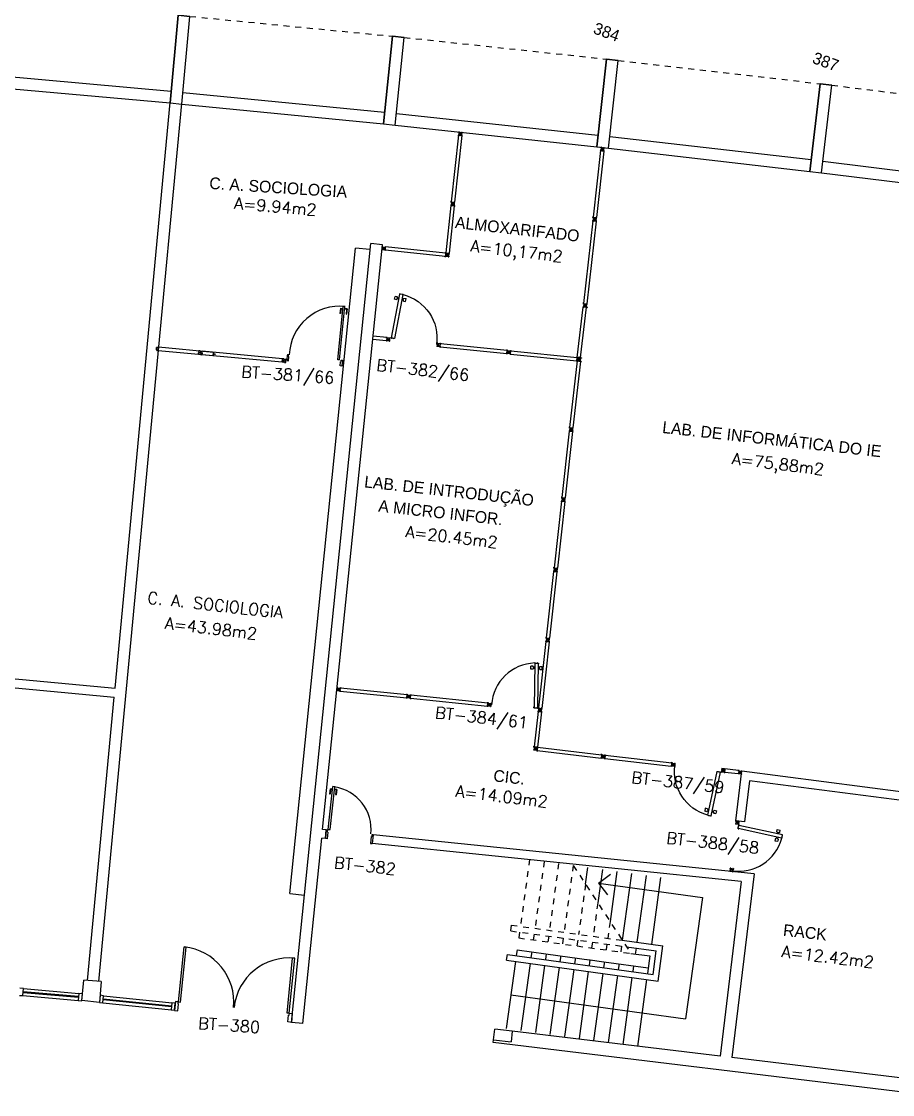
# Model space of a CAD drawing. Extents: x -165 to 137, y 302 to 416.
# Drawn here: x 24.39 to 39.21, y 387.16 to 405.41 of the extents above; entities that cross this region are included whole.
import ezdxf
from ezdxf.enums import TextEntityAlignment as Align

# ---------------------------------------------------------------- set-up
doc = ezdxf.new("R2010")
doc.units = 0
doc.header["$LTSCALE"] = 0.02
doc.header["$MEASUREMENT"] = 0
doc.linetypes.add('HIDDEN2', pattern=[0.1875, 0.125, -0.0625])
doc.layers.get('0').update_dxf_attribs({"linetype": 'CONTINUOUS'})
doc.layers.get('DEFPOINTS').update_dxf_attribs({"linetype": 'CONTINUOUS'})
for name, color, linetype in [('ALV', 2, 'CONTINUOUS'), ('BANC', 2, 'CONTINUOUS'), ('DIV', 2, 'CONTINUOUS'), ('DIVISORIA', 2, 'CONTINUOUS'), ('ESC', 1, 'CONTINUOUS'), ('ESQ', 1, 'CONTINUOUS'), ('ESTR', 3, 'CONTINUOUS'), ('NOPILAR', 2, 'CONTINUOUS'), ('PROJ', 1, 'HIDDEN2'), ('TEXTO', 2, 'CONTINUOUS'), ('TEXTO-ENDEREÇO', 2, 'CONTINUOUS'), ('USO1', 2, 'CONTINUOUS'), ('ÁREA', 2, 'CONTINUOUS')]:
    doc.layers.add(name, color=color, linetype=linetype)
doc.styles.add('1', font='romans.shx', dxfattribs={"height": 1.1})
doc.styles.add('UNB-100', font='simplex.shx', dxfattribs={"height": 0.2})
doc.styles.add('UNB-100-1', font='simplex.shx', dxfattribs={"height": 0.2})
doc.dimstyles.new('1-600', dxfattribs={"dimtxt": 1.1, "dimasz": 2.5, "dimexe": 2, "dimexo": 4, "dimgap": 0.2, "dimtad": 1, "dimdec": 0, "dimzin": 4, "dimdsep": 46, "dimlunit": 6, "dimtxsty": '1', "dimblk1": 'NONE', "dimblk2": 'NONE', "dimsah": 1, "dimcen": 0, "dimclrd": 2, "dimclre": 2, "dimclrt": 2, "dimadec": 0, "dimazin": 0, "dimtfac": 1, "dimtdec": 0, "dimtmove": 2, "dimatfit": 3, "dimldrblk": 'NONE', "dimfxl": 0, "dimtolj": 1, "dimtzin": 0, "dimarcsym": 0})

# ---------------------------------------------------------------- blocks, each defined once
blk = doc.blocks.new('DIV12-TTC')
for p, q in [((-0.005, 0), (0.005, 0)), ((0, -0.005), (0, 0.005)), ((0.024, 0.018), (0.028, 0.018)), ((0.024, 0.018), (0.024, 0.016)), ((0.024, 0.016), (0.028, 0.016)), ((0.028, 0.03), (0.043, 0.03)), ((0.028, 0.018), (0.028, 0.03)), ((0.028, -0.017), (0.028, 0.016)), ((0.03, 0.028), (1.169, 0.028)), ((0.03, -0.029), (0.03, 0.028)), ((0.043, 0.03), (0.043, 0.028)), ((1.157, 0.03), (1.157, 0.028)), ((1.171, 0.03), (1.157, 0.03)), ((1.169, -0.029), (1.169, 0.028)), ((1.171, 0.018), (1.171, 0.03)), ((1.176, 0.018), (1.171, 0.018)), ((1.176, 0.016), (1.171, 0.016)), ((1.171, -0.017), (1.171, 0.016)), ((1.176, 0.018), (1.176, 0.016)), ((1.195, 0), (1.205, 0)), ((1.2, -0.005), (1.2, 0.005)), ((0.024, -0.017), (0.028, -0.017)), ((0.024, -0.017), (0.024, -0.019)), ((0.024, -0.019), (0.028, -0.019)), ((0.028, -0.031), (0.028, -0.019)), ((0.028, -0.031), (0.043, -0.031)), ((0.03, -0.029), (1.169, -0.029)), ((0.043, -0.029), (0.043, -0.031)), ((1.157, -0.029), (1.157, -0.031)), ((1.171, -0.031), (1.157, -0.031)), ((1.176, -0.017), (1.171, -0.017)), ((1.176, -0.019), (1.171, -0.019)), ((1.171, -0.031), (1.171, -0.019)), ((1.176, -0.017), (1.176, -0.019))]:
    blk.add_line(p, q)
blk = doc.blocks.new('PLXE-TTC')
for p, q in [((0.043, 0.69), (0.048, 0.74)), ((0.121, 0.788), (0.047, 0.032)), ((0.087, 0.736), (0.048, 0.74)), ((0.086, 0.721), (0.087, 0.736)), ((0.178, 0.782), (0.103, 0.027)), ((0.119, 0.79), (0.118, 0.776)), ((0.118, 0.776), (0.12, 0.776)), ((0.131, 0.789), (0.119, 0.79)), ((0.178, 0.782), (0.121, 0.788)), ((0.131, 0.794), (0.133, 0.794)), ((0.131, 0.794), (0.131, 0.789)), ((0.133, 0.794), (0.133, 0.789)), ((0.166, 0.786), (0.133, 0.789)), ((0.166, 0.791), (0.168, 0.79)), ((0.166, 0.791), (0.166, 0.786)), ((0.168, 0.79), (0.168, 0.785)), ((0.18, 0.784), (0.168, 0.785)), ((0.176, 0.77), (0.178, 0.77)), ((0.18, 0.784), (0.178, 0.77)), ((0.082, 0.686), (0.043, 0.69)), ((0.082, 0.686), (0.084, 0.701)), ((0.112, 0.698), (0.084, 0.701)), ((0.114, 0.718), (0.086, 0.721)), ((0.169, 0.693), (0.197, 0.69)), ((0.171, 0.713), (0.199, 0.71)), ((0.195, 0.675), (0.197, 0.69)), ((0.195, 0.675), (0.235, 0.671)), ((0.199, 0.71), (0.2, 0.725)), ((0.2, 0.725), (0.24, 0.721)), ((0.235, 0.671), (0.24, 0.721)), ((-0.008, 0), (0.008, 0)), ((0, 0.006), (0, -0.007)), ((0.044, 0.031), (0.046, 0.045)), ((0.056, 0.029), (0.044, 0.031)), ((0.046, 0.045), (0.048, 0.045)), ((0.103, 0.027), (0.047, 0.032)), ((0.056, 0.024), (0.056, 0.029)), ((0.056, 0.024), (0.058, 0.024)), ((0.091, 0.026), (0.058, 0.029)), ((0.058, 0.024), (0.058, 0.029)), ((0.091, 0.021), (0.091, 0.026)), ((0.091, 0.021), (0.093, 0.021)), ((0.105, 0.025), (0.093, 0.026)), ((0.093, 0.021), (0.093, 0.026)), ((0.104, 0.039), (0.106, 0.039)), ((0.105, 0.025), (0.106, 0.039))]:
    blk.add_line(p, q)
at = {"color": 1}
blk.add_arc((0.065, 0.028), 0.764, 357.9063, 81.358, dxfattribs=at)
blk = doc.blocks.new('PE80-TTC')
at = {"color": 2}
for p, q in [((0.075, 0), (-0.075, 0)), ((-0.075, -0.03), (-0.075, 0)), ((0.075, 0), (0.075, -0.02)), ((0.04, -0.03), (-0.075, -0.03)), ((0.075, -0.02), (0.04, -0.02)), ((0.04, -0.03), (0.04, -0.02)), ((0.085, -0.03), (0.817, -0.03)), ((0.085, -0.03), (0.085, -0.065)), ((0.085, -0.065), (0.817, -0.065)), ((0.817, -0.065), (0.817, -0.03)), ((0.04, -0.771), (-0.075, -0.771)), ((-0.075, -0.771), (-0.075, -0.801)), ((0.075, -0.801), (-0.075, -0.801)), ((0.075, -0.802), (-0.075, -0.802)), ((0.04, -0.771), (0.04, -0.781)), ((0.075, -0.781), (0.04, -0.781)), ((0.075, -0.801), (0.075, -0.781))]:
    blk.add_line(p, q, dxfattribs=at)
at = {"color": 1}
for p, q in [((0.777, 0.01), (0.687, 0.01)), ((0.687, 0), (0.687, 0.01)), ((0.777, 0.01), (0.777, -0.03)), ((0.767, 0), (0.687, 0)), ((0.767, -0.095), (0.687, -0.095)), ((0.687, -0.095), (0.687, -0.105)), ((0.777, -0.105), (0.687, -0.105)), ((0.767, 0), (0.767, -0.03)), ((0.767, -0.095), (0.767, -0.065)), ((0.777, -0.105), (0.777, -0.065))]:
    blk.add_line(p, q, dxfattribs=at)
blk.add_arc((0.085, -0.03), 0.731, 270, 357.3429, dxfattribs=at)
blk = doc.blocks.new('ESCB-TTC')
at = {"color": 1, "linetype": 'HIDDEN2'}
for p, q in [((2.657, 3.693), (2.95, 2.583)), ((2.898, 3.757), (3.191, 2.647)), ((3.14, 3.82), (3.433, 2.711)), ((2.415, 3.629), (1.624, 2.026)), ((2.415, 3.629), (2.708, 2.519)), ((2.246, 3.287), (2.466, 2.455)), ((2.078, 2.946), (2.225, 2.392)), ((3.581, 2.75), (1.741, 2.264)), ((3.606, 2.653), (3.581, 2.75)), ((3.606, 2.653), (1.683, 2.145)), ((1.91, 2.605), (1.983, 2.328)), ((3.459, 2.614), (3.484, 2.518)), ((3.484, 2.518), (1.624, 2.026)), ((2.975, 2.487), (3.001, 2.39)), ((3.217, 2.55), (3.243, 2.454)), ((2.811, 2.13), (2.837, 2.033))]:
    blk.add_line(p, q, dxfattribs=at)
at = {"color": 1}
for p, q in [((1.931, 3.501), (2.078, 2.946)), ((2.246, 3.287), (2.173, 3.565)), ((1.206, 3.309), (1.5, 2.2)), ((1.448, 3.373), (1.741, 2.264)), ((1.69, 3.437), (1.91, 2.605)), ((0.965, 3.245), (1.258, 2.136)), ((2.734, 2.423), (2.759, 2.326)), ((1.741, 2.264), (1.067, 2.085)), ((3.709, 2.264), (1.292, 1.625)), ((2.009, 2.231), (2.034, 2.134)), ((2.25, 2.295), (2.276, 2.198)), ((3.06, 2.195), (2.3, 1.994)), ((2.492, 2.359), (2.518, 2.262)), ((3.053, 2.193), (3.078, 2.097)), ((3.536, 2.321), (3.06, 2.195)), ((3.295, 2.257), (3.32, 2.161)), ((3.536, 2.321), (3.562, 2.225)), ((3.735, 2.167), (3.709, 2.264)), ((1.221, 1.503), (1.067, 2.085)), ((1.683, 2.145), (1.189, 2.014)), ((1.292, 1.625), (1.189, 2.014)), ((3.735, 2.167), (1.221, 1.503)), ((1.624, 2.026), (1.309, 1.943)), ((1.525, 2.103), (1.551, 2.006)), ((1.767, 2.167), (1.792, 2.07)), ((2.363, 2.011), (2.095, 1.94)), ((2.569, 2.066), (2.595, 1.969)), ((3.346, 2.064), (3.64, 0.952)), ((3.587, 2.128), (3.881, 1.016)), ((1.309, 1.943), (1.386, 1.65)), ((2.095, 1.94), (1.361, 1.746)), ((1.844, 1.874), (1.87, 1.778)), ((2.086, 1.938), (2.112, 1.841)), ((2.328, 2.002), (2.353, 1.905)), ((2.62, 1.873), (2.914, 0.76)), ((2.862, 1.936), (3.156, 0.824)), ((3.104, 2), (3.398, 0.888)), ((1.603, 1.81), (1.628, 1.714)), ((1.895, 1.681), (2.189, 0.569)), ((2.137, 1.745), (2.431, 0.633)), ((2.379, 1.809), (2.673, 0.697)), ((1.412, 1.553), (1.706, 0.441)), ((1.654, 1.617), (1.948, 0.505))]:
    blk.add_line(p, q, dxfattribs=at)
blk = doc.blocks.new('PTDP-TTC')
at = {"color": 2}
for p, q in [((0.055, 1.015), (0.09, 1.015)), ((0.055, 0.075), (0.055, 1.015)), ((0.09, 0.075), (0.09, 1.015)), ((1.91, 0.075), (1.91, 1.015)), ((1.945, 1.015), (1.91, 1.015)), ((1.945, 0.075), (1.945, 1.015)), ((0.05, 0.075), (0, 0.075)), ((0, 0.075), (0, -0.075)), ((0.05, 0.04), (0.05, 0.075)), ((0.06, 0.04), (0.05, 0.04)), ((0.055, 0.075), (0.09, 0.075)), ((0.06, -0.075), (0.06, 0.04)), ((1.945, 0.075), (1.91, 0.075)), ((1.94, -0.075), (1.94, 0.04)), ((1.94, 0.04), (1.95, 0.04)), ((1.95, 0.04), (1.95, 0.075)), ((1.95, 0.075), (2, 0.075)), ((2, 0.075), (2, -0.075)), ((0, -0.075), (0.06, -0.075)), ((2, -0.075), (1.94, -0.075))]:
    blk.add_line(p, q, dxfattribs=at)
at = {"color": 1}
for centre, start, end in [((0.055, 0.075), 0, 90), ((1.945, 0.075), 90, 180)]:
    blk.add_arc(centre, 0.94, start, end, dxfattribs=at)
blk = doc.blocks.new('MTDIV-TTC')
for p, q in [((-0.0185, 0.0285), (-0.0285, 0.0285)), ((-0.0285, 0.0185), (-0.0285, 0.0285)), ((-0.0265, 0.0185), (-0.0285, 0.0185)), ((-0.0265, 0.0265), (-0.0185, 0.0265)), ((-0.0265, 0.0235), (-0.0265, 0.0265)), ((-0.0215, 0.0235), (-0.0265, 0.0235)), ((-0.0265, 0.0235), (0.0265, 0.0235)), ((-0.0265, 0.0215), (-0.0235, 0.0215)), ((-0.0265, 0.0185), (-0.0265, 0.0215)), ((-0.0235, 0.0215), (-0.0235, -0.0215)), ((-0.0215, 0.0235), (-0.0215, 0.0215)), ((-0.0215, 0.0215), (0.0215, 0.0215)), ((-0.0215, 0.0195), (-0.0215, -0.0195)), ((-0.0215, 0.0195), (0.0195, 0.0195)), ((-0.0185, 0.0265), (-0.0185, 0.0285)), ((0.0115, 0.0095), (0.0115, 0.0075)), ((0.0135, 0.0075), (0.0135, 0.0055)), ((0.0185, 0.0285), (0.0285, 0.0285)), ((0.0185, 0.0265), (0.0185, 0.0285)), ((0.0185, 0.0265), (0.0265, 0.0265)), ((0.0195, 0.0195), (0.0195, 0.0095)), ((0.0215, 0.0235), (0.0265, 0.0235)), ((0.0215, 0.0235), (0.0215, 0.0075)), ((0.0215, 0.0055), (0.0215, -0.0055)), ((0.0265, 0.0215), (0.0235, 0.0215)), ((0.0235, 0.0215), (0.0235, -0.0215)), ((0.0265, 0.0235), (0.0265, 0.0265)), ((0.0265, 0.0185), (0.0265, 0.0215)), ((0.0265, 0.0185), (0.0285, 0.0185)), ((0.0285, 0.0185), (0.0285, 0.0285)), ((-0.0285, -0.0185), (-0.0265, -0.0185)), ((-0.0285, -0.0185), (-0.0285, -0.0285)), ((-0.0185, -0.0285), (-0.0285, -0.0285)), ((-0.0265, -0.0185), (-0.0265, -0.0215)), ((-0.0265, -0.0215), (-0.0235, -0.0215)), ((-0.0215, -0.0235), (-0.0265, -0.0235)), ((-0.0265, -0.0235), (-0.0265, -0.0265)), ((0.0265, -0.0235), (-0.0265, -0.0235)), ((-0.0185, -0.0265), (-0.0265, -0.0265)), ((-0.0215, -0.0195), (0.0195, -0.0195)), ((-0.0215, -0.0215), (-0.0215, -0.0235)), ((-0.0215, -0.0215), (0.0215, -0.0215)), ((-0.0185, -0.0265), (-0.0185, -0.0285)), ((0.0115, -0.0075), (0.0115, -0.0095)), ((0.0135, -0.0055), (0.0135, -0.0075)), ((0.0265, -0.0265), (0.0185, -0.0265)), ((0.0185, -0.0265), (0.0185, -0.0285)), ((0.0185, -0.0285), (0.0285, -0.0285)), ((0.0195, -0.0095), (0.0195, -0.0195)), ((0.0215, -0.0075), (0.0215, -0.0235)), ((0.0215, -0.0235), (0.0265, -0.0235)), ((0.0265, -0.0215), (0.0235, -0.0215)), ((0.0285, -0.0185), (0.0265, -0.0185)), ((0.0265, -0.0185), (0.0265, -0.0215)), ((0.0265, -0.0235), (0.0265, -0.0265)), ((0.0285, -0.0185), (0.0285, -0.0285))]:
    blk.add_line(p, q)
at = {"layer": 'DIVISORIA'}
for p, q in [((-0.0049, 0), (0.0049, 0)), ((0, -0.0049), (0, 0.0049)), ((0.0195, 0.0095), (0.0115, 0.0095)), ((0.0215, 0.0075), (0.0115, 0.0075)), ((0.0215, 0.0055), (0.0135, 0.0055)), ((0.0215, -0.0075), (0.0115, -0.0075)), ((0.0195, -0.0095), (0.0115, -0.0095)), ((0.0215, -0.0055), (0.0135, -0.0055))]:
    blk.add_line(p, q, dxfattribs=at)
blk = doc.blocks.new('PLXD-TTC')
for p, q in [((-0.172, 0.786), (-0.161, 0.787)), ((-0.172, 0.786), (-0.171, 0.772)), ((-0.169, 0.772), (-0.171, 0.772)), ((-0.17, 0.784), (-0.114, 0.789)), ((-0.17, 0.784), (-0.103, 0.028)), ((-0.159, 0.792), (-0.161, 0.792)), ((-0.161, 0.792), (-0.161, 0.787)), ((-0.159, 0.792), (-0.159, 0.787)), ((-0.159, 0.787), (-0.126, 0.79)), ((-0.124, 0.795), (-0.126, 0.795)), ((-0.126, 0.795), (-0.126, 0.79)), ((-0.124, 0.795), (-0.124, 0.79)), ((-0.124, 0.79), (-0.112, 0.791)), ((-0.114, 0.789), (-0.046, 0.033)), ((-0.112, 0.791), (-0.11, 0.777)), ((-0.11, 0.777), (-0.112, 0.777)), ((-0.08, 0.737), (-0.041, 0.74)), ((-0.079, 0.722), (-0.08, 0.737)), ((-0.036, 0.691), (-0.041, 0.74)), ((-0.194, 0.727), (-0.233, 0.723)), ((-0.229, 0.673), (-0.233, 0.723)), ((-0.189, 0.677), (-0.229, 0.673)), ((-0.192, 0.712), (-0.194, 0.727)), ((-0.164, 0.714), (-0.192, 0.712)), ((-0.162, 0.694), (-0.19, 0.692)), ((-0.189, 0.677), (-0.19, 0.692)), ((-0.107, 0.719), (-0.079, 0.722)), ((-0.106, 0.7), (-0.077, 0.702)), ((-0.076, 0.687), (-0.077, 0.702)), ((-0.076, 0.687), (-0.036, 0.691)), ((-0.105, 0.026), (-0.106, 0.04)), ((-0.104, 0.04), (-0.106, 0.04)), ((-0.105, 0.026), (-0.093, 0.027)), ((-0.103, 0.028), (-0.046, 0.033)), ((-0.092, 0.022), (-0.093, 0.027)), ((-0.09, 0.022), (-0.092, 0.022)), ((-0.091, 0.027), (-0.058, 0.03)), ((-0.09, 0.022), (-0.091, 0.027)), ((-0.057, 0.025), (-0.058, 0.03)), ((-0.055, 0.025), (-0.057, 0.025)), ((-0.056, 0.03), (-0.044, 0.031)), ((-0.055, 0.025), (-0.056, 0.03)), ((-0.045, 0.045), (-0.047, 0.045)), ((-0.044, 0.031), (-0.045, 0.045)), ((-0.008, 0), (0.006, 0)), ((0, 0.007), (0, -0.006))]:
    blk.add_line(p, q)
at = {"color": 1}
blk.add_arc((-0.064, 0.029), 0.764, 98.125, 182.1419, dxfattribs=at)
blk = doc.blocks.new('*D62')
at = {"layer": 'DEFPOINTS', "color": 0, "transparency": 16777216}
for p in [(39.204, 410.773), (32.036, 405.016), (41.602, 403.9), (31.897, 403.724), (41.411, 402.412)]:
    blk.add_point(p, dxfattribs=at)
at = {"layer": 'USO1', "color": 2, "lineweight": -2, "transparency": 16777216}
for p, q in [((32.463, 408.993), (32.947, 413.502)), ((42.113, 407.867), (42.69, 412.352))]:
    blk.add_line(p, q, dxfattribs=at)
blk.add_arc((-16.777, -49.876), 464.038, 82.66909, 83.87528, dxfattribs=at)
at = {"layer": 'USO1', "color": 2, "transparency": 16777216, "insert": (37.675, 411.711), "char_height": 1.1, "attachment_point": 5, "rotation": 353.2722, "style": '1'}
blk.add_mtext('\\A1;IE', dxfattribs=at)
blk = doc.blocks.new('_NONE')
at = {"color": 0, "linetype": 'ByBlock'}
blk.add_circle((0, 0), 0.25, dxfattribs=at)
blk = doc.blocks.new('*D77')
at = {"layer": 'DEFPOINTS', "color": 0, "transparency": 16777216}
for p in [(29.35, 411.829), (27.049, 405.517), (32.036, 405.016), (26.908, 404.024), (31.897, 403.724)]:
    blk.add_point(p, dxfattribs=at)
at = {"layer": 'USO1', "color": 2, "lineweight": -2, "transparency": 16777216}
for p, q in [((27.424, 409.5), (27.846, 413.983)), ((32.463, 408.993), (32.943, 413.469))]:
    blk.add_line(p, q, dxfattribs=at)
blk.add_arc((-9.09, 21.76), 391.958, 83.87528, 84.62031, dxfattribs=at)
at = {"layer": 'USO1', "color": 2, "transparency": 16777216, "insert": (30.288, 412.577), "char_height": 1.1, "attachment_point": 5, "rotation": 354.2465, "style": '1'}
blk.add_mtext('\\A1;C.A.SO', dxfattribs=at)
blk = doc.blocks.new('*D78')
at = {"layer": 'DEFPOINTS', "color": 0, "transparency": 16777216}
for p in [(15.31, 412.97), (-9.502, 407.386), (-9.515, 405.886), (27.049, 405.517), (26.908, 404.024)]:
    blk.add_point(p, dxfattribs=at)
at = {"layer": 'USO1', "color": 2, "lineweight": -2, "transparency": 16777216}
for p, q in [((-9.467, 411.386), (-9.427, 415.889)), ((27.424, 409.5), (27.845, 413.975))]:
    blk.add_line(p, q, dxfattribs=at)
blk.add_arc((-13.266, -22.593), 436.499, 84.62031, 89.49836, dxfattribs=at)
at = {"layer": 'USO1', "color": 2, "transparency": 16777216, "insert": (9.165, 414.08), "char_height": 1.1, "attachment_point": 5, "rotation": 357.0593, "style": '1'}
blk.add_mtext('\\A1;Física', dxfattribs=at)
blk = doc.blocks.new('PDV2D-TTC')
at = {"layer": 'DIV'}
for p, q in [((0.03, 0.05), (0.06, 0.05)), ((0.03, 0.035), (0.03, 0.05)), ((0.03, -0.035), (0.03, 0.035)), ((0.06, 0.05), (0.06, -0.02)), ((0.941, 0.05), (0.941, -0.02)), ((0.971, 0.05), (0.941, 0.05)), ((0.971, 0.035), (0.971, 0.05)), ((0.971, -0.035), (0.971, 0.035)), ((0.03, -0.05), (0.03, -0.035)), ((0.05, -0.05), (0.03, -0.05)), ((0.05, -0.02), (0.06, -0.02)), ((0.05, -0.02), (0.05, -0.05)), ((0.079, -0.05), (0.109, -0.05)), ((0.079, -0.05), (0.079, -0.965)), ((0.109, -0.05), (0.109, -0.965)), ((0.951, -0.02), (0.941, -0.02)), ((0.951, -0.02), (0.951, -0.05)), ((0.951, -0.05), (0.971, -0.05)), ((0.971, -0.05), (0.971, -0.035)), ((0.109, -0.965), (0.079, -0.965))]:
    blk.add_line(p, q, dxfattribs=at)
at = {"layer": 'DIV', "color": 1}
for p, q in [((0.036, -0.925), (0.036, -0.835)), ((0.046, -0.835), (0.036, -0.835)), ((0.046, -0.915), (0.046, -0.835)), ((0.141, -0.915), (0.141, -0.835)), ((0.141, -0.835), (0.151, -0.835)), ((0.151, -0.925), (0.151, -0.835)), ((0.036, -0.925), (0.076, -0.925)), ((0.046, -0.915), (0.076, -0.915)), ((0.141, -0.915), (0.111, -0.915)), ((0.151, -0.925), (0.111, -0.925))]:
    blk.add_line(p, q, dxfattribs=at)
blk.add_arc((0.076, -0.1), 0.865, 270, 3.3214, dxfattribs=at)
blk = doc.blocks.new('DIVINI-TTC')
for p, q in [((-0.005, 0), (0.005, 0)), ((0.008, 0.02), (0, 0.02)), ((0, 0.001), (0, 0.02)), ((0, -0.005), (0, 0.005)), ((0, -0.02), (0, 0.001)), ((0.008, 0.03), (0.03, 0.03)), ((0.008, 0.03), (0.008, 0.02)), ((0.02, 0.006), (0.03, 0.006)), ((0.02, 0.006), (0.02, -0.006)), ((0.02, -0.004), (0.02, 0.004)), ((0.023, 0.006), (0.027, 0.006)), ((0.97, 0.03), (0.03, 0.03)), ((0.03, -0.03), (0.03, 0.03)), ((0.03, 0.009), (0.03, 0.027)), ((0.03, -0.005), (0.03, 0.005)), ((0.97, 0.03), (0.97, 0.009)), ((0.97, -0.03), (0.97, 0.03)), ((0.97, 0.009), (0.97, 0.027)), ((0.98, 0.006), (0.97, 0.006)), ((0.97, -0.005), (0.97, 0.005)), ((0.98, 0.006), (0.98, -0.006)), ((0.99, 0), (1.008, 0)), ((0.999, 0.006), (0.999, -0.006)), ((0, -0.02), (0.008, -0.02)), ((0.008, -0.03), (0.008, -0.02)), ((0.008, -0.03), (0.03, -0.03)), ((0.02, -0.006), (0.03, -0.006)), ((0.023, -0.006), (0.027, -0.006)), ((0.03, -0.009), (0.03, -0.027)), ((0.97, -0.03), (0.03, -0.03)), ((0.98, -0.006), (0.97, -0.006)), ((0.97, -0.009), (0.97, -0.027))]:
    blk.add_line(p, q)
blk = doc.blocks.new('MTT-TTC')
for p, q in [((-0.008, 0.03), (-0.03, 0.03)), ((-0.03, 0.03), (-0.03, 0.006)), ((-0.0185, 0.006), (-0.03, 0.006)), ((-0.0185, -0.006), (-0.0185, 0.006)), ((-0.008, 0.03), (-0.008, 0.02)), ((-0.008, 0.02), (0.008, 0.02)), ((-0.0051, 0), (0.0051, 0)), ((0, -0.0051), (0, 0.0051)), ((0.008, 0.03), (0.03, 0.03)), ((0.008, 0.03), (0.008, 0.02)), ((0.0205, -0.006), (0.0205, 0.006)), ((0.0205, 0.006), (0.03, 0.006)), ((0.03, 0.006), (0.03, 0.03)), ((-0.03, -0.03), (-0.03, -0.006)), ((-0.0185, -0.006), (-0.03, -0.006)), ((-0.008, -0.03), (-0.03, -0.03)), ((-0.008, -0.02), (0.008, -0.02)), ((-0.008, -0.03), (-0.008, -0.02)), ((0.008, -0.03), (0.008, -0.02)), ((0.008, -0.03), (0.03, -0.03)), ((0.0205, -0.006), (0.03, -0.006)), ((0.03, -0.006), (0.03, -0.03))]:
    blk.add_line(p, q)

msp = doc.modelspace()

# ---------------------------------------------------------------- linework, layer by layer
at = {"layer": 'ALV'}
for p, q in [((23.498, 404.532), (26.933, 404.223)), ((23.48, 404.332), (26.915, 404.024)), ((27.133, 404.204), (30.565, 403.866)), ((25.705, 389.082), (27.115, 404.016)), ((25.98, 394.068), (26.916, 404.034)), ((27.114, 404.005), (30.545, 403.667)), ((30.766, 403.846), (34.194, 403.478)), ((30.744, 403.647), (34.173, 403.28)), ((34.395, 403.456), (37.82, 403.06)), ((34.372, 403.257), (37.797, 402.861)), ((38.02, 403.036), (41.442, 402.61)), ((37.996, 402.837), (41.417, 402.412)), ((28.979, 388.386), (30.331, 401.636)), ((29.511, 391.668), (30.529, 401.614)), ((30.529, 401.614), (30.331, 401.636)), ((15.335, 395.068), (25.98, 394.068)), ((19.151, 394.559), (25.966, 393.919)), ((25.513, 389.1), (25.966, 393.919)), ((29.572, 391.66), (29.511, 391.668)), ((29.557, 391.511), (29.572, 391.66)), ((30.368, 391.578), (30.352, 391.429)), ((36.85, 390.911), (30.368, 391.578)), ((29.171, 388.367), (29.496, 391.519)), ((29.557, 391.511), (29.496, 391.519)), ((36.633, 390.783), (30.352, 391.429)), ((36.85, 390.911), (36.471, 387.787)), ((36.633, 390.783), (36.272, 387.811)), ((29.171, 388.367), (28.979, 388.386)), ((36.272, 387.811), (32.736, 388.237)), ((39.694, 387.158), (32.412, 388.041)), ((39.426, 387.428), (36.471, 387.787))]:
    msp.add_line(p, q, dxfattribs=at)
msp.add_lwpolyline([(40.111, 392.064), (36.774, 392.493), (36.69, 391.796), (36.542, 391.815), (36.643, 392.662), (40.13, 392.213)], dxfattribs=at)
at = {"layer": 'BANC'}
for p, q in [((28.951, 390.575), (30.072, 401.557)), ((30.313, 401.532), (30.072, 401.557)), ((28.951, 390.575), (29.2, 390.55))]:
    msp.add_line(p, q, dxfattribs=at)
at = {"layer": 'DIV'}
for p, q in [((31.72, 402.31), (31.73, 402.309)), ((31.726, 402.314), (31.725, 402.304)), ((31.694, 402.282), (31.608, 401.473)), ((31.75, 402.276), (31.664, 401.467)), ((31.692, 402.284), (31.69, 402.27)), ((31.692, 402.269), (31.69, 402.27)), ((31.692, 402.284), (31.704, 402.283)), ((31.694, 402.282), (31.75, 402.276)), ((31.706, 402.287), (31.704, 402.288)), ((31.704, 402.288), (31.704, 402.283)), ((31.706, 402.287), (31.706, 402.283)), ((31.706, 402.283), (31.739, 402.279)), ((31.741, 402.284), (31.739, 402.284)), ((31.739, 402.284), (31.739, 402.279)), ((31.741, 402.284), (31.741, 402.279)), ((31.741, 402.279), (31.753, 402.278)), ((31.751, 402.263), (31.749, 402.263)), ((31.753, 402.278), (31.751, 402.263)), ((34.105, 402.02), (33.948, 400.616)), ((34.161, 402.014), (34.005, 400.609)), ((34.103, 402.023), (34.101, 402.008)), ((34.103, 402.008), (34.101, 402.008)), ((34.103, 402.023), (34.115, 402.021)), ((34.105, 402.02), (34.161, 402.014)), ((34.117, 402.026), (34.115, 402.026)), ((34.115, 402.026), (34.115, 402.021)), ((34.117, 402.026), (34.117, 402.021)), ((34.117, 402.021), (34.15, 402.017)), ((34.131, 402.048), (34.141, 402.047)), ((34.137, 402.053), (34.136, 402.042)), ((34.152, 402.022), (34.15, 402.022)), ((34.15, 402.022), (34.15, 402.017)), ((34.152, 402.022), (34.152, 402.017)), ((34.152, 402.017), (34.163, 402.016)), ((34.162, 402.002), (34.16, 402.002)), ((34.163, 402.016), (34.162, 402.002)), ((31.602, 401.468), (30.582, 401.578)), ((31.602, 401.411), (30.576, 401.522)), ((31.604, 401.47), (31.59, 401.47)), ((31.59, 401.468), (31.59, 401.47)), ((31.59, 401.409), (31.59, 401.411)), ((31.604, 401.409), (31.59, 401.409)), ((31.602, 401.468), (31.602, 401.411)), ((31.604, 401.47), (31.604, 401.458)), ((31.609, 401.458), (31.604, 401.458)), ((31.609, 401.456), (31.604, 401.456)), ((31.604, 401.456), (31.604, 401.423)), ((31.609, 401.423), (31.604, 401.423)), ((31.609, 401.421), (31.604, 401.421)), ((31.604, 401.421), (31.604, 401.409)), ((31.605, 401.471), (31.607, 401.485)), ((31.605, 401.471), (31.617, 401.47)), ((31.609, 401.485), (31.607, 401.485)), ((31.608, 401.473), (31.664, 401.467)), ((31.609, 401.456), (31.609, 401.458)), ((31.609, 401.421), (31.609, 401.423)), ((31.617, 401.465), (31.617, 401.47)), ((31.619, 401.465), (31.617, 401.465)), ((31.619, 401.465), (31.619, 401.47)), ((31.619, 401.47), (31.652, 401.466)), ((31.638, 401.44), (31.628, 401.44)), ((31.628, 401.44), (31.638, 401.439)), ((31.633, 401.445), (31.632, 401.434)), ((31.633, 401.445), (31.633, 401.434)), ((31.652, 401.461), (31.652, 401.466)), ((31.654, 401.461), (31.652, 401.461)), ((31.654, 401.461), (31.654, 401.466)), ((31.654, 401.466), (31.666, 401.465)), ((31.666, 401.465), (31.668, 401.479)), ((31.668, 401.479), (31.666, 401.479)), ((33.842, 399.693), (33.945, 400.552)), ((33.899, 399.693), (34.002, 400.552)), ((33.943, 400.554), (33.943, 400.539)), ((33.955, 400.554), (33.943, 400.554)), ((33.943, 400.539), (33.945, 400.539)), ((34.002, 400.552), (33.945, 400.552)), ((33.946, 400.614), (33.948, 400.628)), ((33.946, 400.614), (33.958, 400.612)), ((33.949, 400.628), (33.948, 400.628)), ((33.948, 400.616), (34.005, 400.609)), ((33.955, 400.559), (33.955, 400.554)), ((33.955, 400.559), (33.957, 400.559)), ((33.957, 400.607), (33.958, 400.612)), ((33.959, 400.607), (33.957, 400.607)), ((33.957, 400.559), (33.957, 400.554)), ((33.99, 400.554), (33.957, 400.554)), ((33.959, 400.607), (33.96, 400.612)), ((33.96, 400.612), (33.993, 400.609)), ((33.968, 400.583), (33.978, 400.581)), ((33.968, 400.583), (33.978, 400.581)), ((33.978, 400.582), (33.968, 400.582)), ((33.972, 400.577), (33.974, 400.587)), ((33.974, 400.587), (33.973, 400.577)), ((33.973, 400.577), (33.973, 400.587)), ((33.99, 400.559), (33.99, 400.554)), ((33.99, 400.559), (33.992, 400.559)), ((33.992, 400.604), (33.993, 400.609)), ((33.994, 400.603), (33.992, 400.604)), ((33.992, 400.559), (33.992, 400.554)), ((34.004, 400.554), (33.992, 400.554)), ((33.994, 400.603), (33.995, 400.608)), ((33.995, 400.563), (33.994, 400.561)), ((33.994, 400.561), (33.999, 400.56)), ((33.995, 400.608), (34.007, 400.607)), ((33.995, 400.563), (34, 400.562)), ((33.999, 400.598), (33.998, 400.596)), ((33.998, 400.596), (34.003, 400.595)), ((33.998, 400.549), (33.999, 400.56)), ((33.998, 400.549), (34.012, 400.547)), ((33.999, 400.598), (34.003, 400.597)), ((34, 400.55), (34.007, 400.607)), ((34, 400.562), (34.003, 400.595)), ((34.002, 400.539), (34.004, 400.539)), ((34.003, 400.597), (34.005, 400.609)), ((34.004, 400.554), (34.004, 400.539)), ((34.005, 400.609), (34.019, 400.608)), ((34.008, 400.621), (34.006, 400.622)), ((34.007, 400.607), (34.008, 400.621)), ((34.012, 400.549), (34.012, 400.547)), ((34.019, 400.608), (34.019, 400.606)), ((30.631, 400.003), (30.621, 400.004)), ((30.631, 400.003), (30.621, 400.004)), ((30.626, 400.009), (30.626, 399.998)), ((30.626, 399.998), (30.626, 400.009)), ((31.509, 399.924), (31.508, 399.922)), ((31.509, 399.924), (31.514, 399.924)), ((31.51, 399.877), (31.517, 399.933)), ((31.514, 399.924), (31.515, 399.936)), ((31.515, 399.936), (31.529, 399.934)), ((31.529, 399.934), (31.529, 399.932)), ((27.398, 399.748), (27.4, 399.772)), ((27.419, 399.746), (27.398, 399.748)), ((27.411, 399.771), (27.4, 399.772)), ((27.403, 399.808), (27.401, 399.784)), ((27.412, 399.783), (27.401, 399.784)), ((27.425, 399.806), (27.403, 399.808)), ((27.411, 399.771), (27.412, 399.783)), ((27.419, 399.746), (27.42, 399.756)), ((27.42, 399.756), (27.436, 399.754)), ((27.425, 399.806), (27.424, 399.796)), ((27.424, 399.796), (27.44, 399.794)), ((27.425, 399.775), (27.435, 399.774)), ((27.435, 399.774), (27.425, 399.775)), ((27.425, 399.775), (27.435, 399.774)), ((27.431, 399.78), (27.43, 399.77)), ((27.43, 399.77), (27.431, 399.78)), ((27.435, 399.744), (27.436, 399.754)), ((27.435, 399.744), (27.457, 399.742)), ((27.441, 399.804), (27.44, 399.794)), ((27.441, 399.804), (27.463, 399.802)), ((27.451, 399.779), (27.45, 399.767)), ((27.45, 399.767), (27.451, 399.779)), ((27.45, 399.767), (27.46, 399.766)), ((27.45, 399.767), (27.46, 399.766)), ((27.451, 399.779), (27.461, 399.778)), ((27.451, 399.779), (27.461, 399.778)), ((27.457, 399.742), (27.463, 399.802)), ((27.46, 399.766), (27.457, 399.742)), ((28.824, 399.613), (27.457, 399.742)), ((27.46, 399.767), (27.461, 399.777)), ((27.461, 399.778), (27.463, 399.802)), ((28.829, 399.673), (27.463, 399.802)), ((31.488, 399.908), (31.478, 399.909)), ((31.488, 399.908), (31.478, 399.909)), ((31.483, 399.903), (31.484, 399.914)), ((31.483, 399.903), (31.484, 399.914)), ((31.505, 399.89), (31.505, 399.888)), ((31.505, 399.89), (31.51, 399.889)), ((31.505, 399.888), (31.51, 399.887)), ((31.508, 399.922), (31.513, 399.922)), ((31.508, 399.875), (31.51, 399.887)), ((31.508, 399.875), (31.523, 399.873)), ((31.51, 399.889), (31.513, 399.922)), ((31.523, 399.875), (31.523, 399.873)), ((32.672, 399.786), (32.682, 399.785)), ((32.676, 399.78), (32.677, 399.79)), ((32.699, 399.767), (32.698, 399.765)), ((32.698, 399.765), (32.703, 399.764)), ((32.699, 399.767), (32.704, 399.766)), ((32.702, 399.801), (32.702, 399.799)), ((32.702, 399.801), (32.707, 399.801)), ((32.702, 399.799), (32.707, 399.799)), ((32.702, 399.752), (32.703, 399.764)), ((32.702, 399.752), (32.716, 399.751)), ((32.704, 399.754), (32.71, 399.811)), ((32.704, 399.766), (32.707, 399.799)), ((32.707, 399.801), (32.708, 399.813)), ((32.708, 399.813), (32.723, 399.811)), ((32.717, 399.753), (32.716, 399.751)), ((32.723, 399.811), (32.723, 399.809)), ((28.824, 399.613), (28.829, 399.673)), ((28.826, 399.634), (28.824, 399.616)), ((28.826, 399.638), (28.827, 399.648)), ((28.835, 399.636), (28.826, 399.637)), ((28.829, 399.673), (28.827, 399.652)), ((28.827, 399.652), (28.829, 399.67)), ((28.837, 399.648), (28.827, 399.649)), ((28.837, 399.648), (28.835, 399.636)), ((28.862, 399.64), (28.851, 399.641)), ((28.857, 399.645), (28.856, 399.635)), ((33.899, 399.693), (33.842, 399.693)), ((33.887, 399.691), (33.854, 399.691)), ((33.866, 399.663), (33.876, 399.662)), ((33.876, 399.662), (33.866, 399.662)), ((33.87, 399.657), (33.871, 399.667)), ((33.871, 399.657), (33.871, 399.667)), ((33.887, 399.686), (33.887, 399.691)), ((33.887, 399.686), (33.889, 399.686)), ((33.889, 399.686), (33.889, 399.691)), ((33.901, 399.691), (33.889, 399.691)), ((33.892, 399.643), (33.892, 399.641)), ((33.892, 399.643), (33.897, 399.643)), ((33.892, 399.641), (33.897, 399.641)), ((33.896, 399.678), (33.896, 399.676)), ((33.896, 399.678), (33.901, 399.678)), ((33.896, 399.676), (33.901, 399.676)), ((33.896, 399.629), (33.897, 399.641)), ((33.896, 399.629), (33.91, 399.628)), ((33.897, 399.643), (33.901, 399.676)), ((33.898, 399.631), (33.904, 399.688)), ((33.899, 399.705), (33.901, 399.705)), ((33.901, 399.691), (33.901, 399.705)), ((33.901, 399.678), (33.902, 399.69)), ((33.902, 399.69), (33.916, 399.688)), ((33.91, 399.63), (33.91, 399.628)), ((33.916, 399.688), (33.916, 399.686)), ((30.971, 393.93), (30.981, 393.929)), ((30.976, 393.924), (30.977, 393.934)), ((30.998, 393.91), (30.998, 393.908)), ((30.998, 393.91), (31.003, 393.91)), ((30.998, 393.908), (31.003, 393.908)), ((31.001, 393.945), (31.001, 393.943)), ((31.001, 393.945), (31.006, 393.945)), ((31.001, 393.943), (31.006, 393.943)), ((31.001, 393.896), (31.003, 393.908)), ((31.003, 393.91), (31.006, 393.943)), ((31.004, 393.898), (31.009, 393.954)), ((31.006, 393.945), (31.008, 393.957)), ((31.008, 393.957), (31.022, 393.955)), ((31.009, 393.954), (32.321, 393.82)), ((31.022, 393.955), (31.022, 393.953)), ((31.001, 393.896), (31.016, 393.894)), ((31.004, 393.898), (32.315, 393.764)), ((31.016, 393.896), (31.016, 393.894)), ((32.303, 393.765), (32.302, 393.763)), ((32.317, 393.761), (32.302, 393.763)), ((32.309, 393.823), (32.308, 393.822)), ((32.323, 393.822), (32.309, 393.823)), ((32.315, 393.764), (32.321, 393.82)), ((32.317, 393.761), (32.318, 393.773)), ((32.318, 393.775), (32.321, 393.808)), ((32.323, 393.775), (32.318, 393.775)), ((32.323, 393.773), (32.318, 393.773)), ((32.326, 393.808), (32.321, 393.808)), ((32.322, 393.81), (32.323, 393.822)), ((32.327, 393.81), (32.322, 393.81)), ((32.323, 393.775), (32.323, 393.773)), ((32.327, 393.81), (32.326, 393.808)), ((32.343, 393.789), (32.353, 393.788)), ((32.343, 393.789), (32.353, 393.788)), ((32.348, 393.784), (32.349, 393.794)), ((32.348, 393.784), (32.349, 393.794)), ((33.18, 393.72), (33.181, 393.732)), ((33.185, 393.72), (33.18, 393.72)), ((33.185, 393.718), (33.18, 393.718)), ((33.185, 393.72), (33.185, 393.718)), ((33.231, 393.666), (33.163, 393.067)), ((33.173, 393.674), (33.171, 393.66)), ((33.173, 393.66), (33.171, 393.66)), ((33.173, 393.674), (33.185, 393.673)), ((33.175, 393.672), (33.176, 393.684)), ((33.175, 393.672), (33.231, 393.666)), ((33.185, 393.678), (33.185, 393.673)), ((33.187, 393.678), (33.185, 393.678)), ((33.187, 393.678), (33.187, 393.673)), ((33.187, 393.673), (33.22, 393.669)), ((33.201, 393.7), (33.212, 393.699)), ((33.201, 393.7), (33.212, 393.699)), ((33.207, 393.704), (33.206, 393.694)), ((33.206, 393.694), (33.207, 393.704)), ((33.22, 393.674), (33.22, 393.669)), ((33.222, 393.674), (33.22, 393.674)), ((33.222, 393.674), (33.222, 393.669)), ((33.222, 393.669), (33.234, 393.667)), ((33.232, 393.653), (33.23, 393.653)), ((33.234, 393.667), (33.232, 393.653)), ((33.107, 393.074), (33.163, 393.067)), ((33.153, 393.019), (33.153, 393.021)), ((33.153, 393.021), (33.158, 393.02)), ((33.153, 393.019), (33.158, 393.018)), ((33.158, 393.018), (33.156, 393.007)), ((33.156, 393.007), (33.171, 393.005)), ((33.157, 393.054), (33.157, 393.056)), ((33.157, 393.056), (33.162, 393.055)), ((33.157, 393.054), (33.162, 393.053)), ((33.162, 393.053), (33.158, 393.02)), ((33.165, 393.065), (33.159, 393.008)), ((33.159, 393.008), (34.25, 392.882)), ((33.164, 393.067), (33.162, 393.055)), ((33.164, 393.067), (33.178, 393.065)), ((33.165, 393.065), (34.257, 392.938)), ((33.171, 393.005), (33.171, 393.007)), ((33.178, 393.063), (33.178, 393.065)), ((34.238, 392.881), (34.238, 392.883)), ((34.252, 392.879), (34.238, 392.881)), ((34.259, 392.94), (34.245, 392.942)), ((34.245, 392.94), (34.245, 392.942)), ((34.257, 392.938), (34.25, 392.882)), ((34.254, 392.891), (34.252, 392.879)), ((34.258, 392.926), (34.254, 392.893)), ((34.259, 392.893), (34.254, 392.893)), ((34.259, 392.891), (34.254, 392.891)), ((34.259, 392.94), (34.258, 392.928)), ((34.263, 392.928), (34.258, 392.928)), ((34.263, 392.926), (34.258, 392.926)), ((34.259, 392.891), (34.259, 392.893)), ((34.263, 392.926), (34.263, 392.928)), ((34.279, 392.907), (34.289, 392.906)), ((34.285, 392.912), (34.283, 392.901)), ((36.329, 392.673), (36.328, 392.663)), ((36.617, 392.636), (36.606, 392.637)), ((36.612, 392.642), (36.611, 392.632)), ((36.592, 391.761), (36.59, 391.749))]:
    msp.add_line(p, q, dxfattribs=at)
for points in [[(30.594, 399.977), (30.364, 400)], [(30.6, 400.034), (30.37, 400.057)], [(33.175, 393.672), (33.107, 393.074)], [(33.165, 393.08), (33.167, 393.079), (33.165, 393.065), (33.153, 393.066), (33.153, 393.061), (33.151, 393.062), (33.151, 393.067), (33.118, 393.07), (33.118, 393.065), (33.116, 393.065), (33.116, 393.07), (33.105, 393.072), (33.106, 393.086), (33.108, 393.086)], [(36.304, 392.702), (36.297, 392.644)], [(36.58, 392.612), (36.297, 392.644)], [(36.587, 392.668), (36.303, 392.701)]]:
    msp.add_lwpolyline(points, dxfattribs=at)
at = {"layer": 'ESC'}
for p, q in [((34.206, 390.755), (34.405, 390.906)), ((34.206, 390.755), (35.971, 390.511)), ((34.206, 390.755), (34.357, 390.555)), ((35.971, 390.511), (35.686, 388.445)), ((32.714, 388.854), (35.686, 388.445))]:
    msp.add_line(p, q, dxfattribs=at)
at = {"layer": 'ESQ'}
for p, q in [((25.745, 389.078), (25.712, 388.726)), ((24.351, 388.845), (24.411, 388.84)), ((24.421, 388.96), (24.361, 388.965)), ((24.411, 388.84), (24.421, 388.96)), ((24.411, 388.84), (25.353, 388.759)), ((24.415, 388.894), (25.357, 388.813)), ((24.417, 388.91), (25.359, 388.829)), ((24.421, 388.96), (25.363, 388.878)), ((25.363, 388.878), (25.353, 388.759)), ((25.423, 388.873), (25.363, 388.878)), ((25.413, 388.754), (25.423, 388.873)), ((25.725, 388.846), (25.712, 388.726)), ((25.784, 388.839), (25.725, 388.846)), ((25.772, 388.72), (25.784, 388.839)), ((25.784, 388.839), (26.951, 388.718)), ((25.353, 388.759), (25.413, 388.754)), ((25.712, 388.726), (25.772, 388.72)), ((25.772, 388.72), (26.938, 388.599)), ((25.777, 388.774), (26.944, 388.653)), ((25.779, 388.786), (26.945, 388.665)), ((26.943, 388.719), (26.931, 388.6)), ((27.003, 388.713), (26.943, 388.719)), ((26.991, 388.593), (27.003, 388.713)), ((26.931, 388.6), (26.991, 388.593))]:
    msp.add_line(p, q, dxfattribs=at)
at = {"layer": 'ESTR'}
for p, q in [((25.414, 388.757), (25.447, 389.106)), ((25.745, 389.078), (25.447, 389.106)), ((25.712, 388.726), (25.414, 388.757)), ((32.412, 388.041), (32.438, 388.27)), ((32.736, 388.237), (32.438, 388.27)), ((32.417, 388.086), (32.715, 388.053)), ((32.736, 388.237), (32.715, 388.052))]:
    msp.add_line(p, q, dxfattribs=at)
for points in [[(26.915, 404.024), (27.114, 404.005), (27.254, 405.498), (27.055, 405.517), (26.915, 404.024), (27.055, 405.517), (27.254, 405.498)], [(30.545, 403.667), (30.744, 403.647), (30.898, 405.139), (30.699, 405.159), (30.545, 403.667), (30.699, 405.159), (30.898, 405.139)], [(34.173, 403.28), (34.372, 403.257), (34.538, 404.748), (34.339, 404.77), (34.173, 403.28), (34.339, 404.77), (34.538, 404.748)], [(37.797, 402.861), (37.996, 402.837), (38.174, 404.327), (37.976, 404.35), (37.797, 402.861), (37.976, 404.35), (38.174, 404.327)]]:
    msp.add_lwpolyline(points, dxfattribs=at)
at = {"layer": 'PROJ', "color": 1}
for p, q in [((27.254, 405.498), (30.699, 405.16)), ((30.898, 405.139), (34.339, 404.771)), ((34.538, 404.748), (37.976, 404.351)), ((38.174, 404.327), (41.609, 403.901))]:
    msp.add_line(p, q, dxfattribs=at)

# ---------------------------------------------------------------- block references
at = {"layer": 'ALV', "rotation": 83.92968788115746}
msp.add_blockref('PE80-TTC', (29.565, 391.586), dxfattribs=at)
at = {"layer": 'DIV'}
for name, p, rotation in [('DIV12-TTC', (31.851, 403.502), 263.9698678998968), ('MTDIV-TTC', (31.851, 403.502), 353.9698678998965), ('DIV12-TTC', (34.269, 403.24), 263.6446678998964), ('MTDIV-TTC', (34.269, 403.24), 353.644667899896), ('MTDIV-TTC', (31.725, 402.309), 353.9698678998965), ('MTDIV-TTC', (34.136, 402.048), 353.644667899896), ('MTDIV-TTC', (30.551, 401.553), 354.0253027458353), ('MTDIV-TTC', (31.633, 401.44), 353.9698678998965), ('PDV2D-TTC', (29.872, 399.597), 174.3178023567746), ('MTDIV-TTC', (33.973, 400.582), 353.644667899896), ('DIV12-TTC', (31.483, 399.909), 354.1111678998961), ('DIVINI-TTC', (26.685, 399.843), 354.643078505736), ('MTDIV-TTC', (32.677, 399.785), 354.1111678998961), ('DIV12-TTC', (32.677, 399.785), 354.1111678998961), ('MTT-TTC', (28.856, 399.64), 174.2513339118676), ('DIV12-TTC', (33.871, 399.662), 263.6446678998964), ('MTDIV-TTC', (33.871, 399.662), 353.644667899896), ('MTDIV-TTC', (33.871, 399.662), 354.1111678998961), ('DIV12-TTC', (33.738, 398.47), 263.6446678998964), ('MTDIV-TTC', (33.738, 398.47), 353.644667899896), ('DIV12-TTC', (33.605, 397.277), 263.6446678998964), ('MTDIV-TTC', (33.605, 397.277), 353.644667899896), ('DIV12-TTC', (33.472, 396.084), 263.6446678998964), ('MTDIV-TTC', (33.472, 396.084), 353.644667899896), ('DIV12-TTC', (33.339, 394.892), 263.6446678998964), ('MTDIV-TTC', (33.339, 394.892), 353.644667899896), ('PLXD-TTC', (33.206, 393.699), 353.7765091023738), ('MTDIV-TTC', (29.782, 394.052), 354.1111678998961), ('DIV12-TTC', (29.782, 394.052), 354.1111678998961), ('MTDIV-TTC', (30.976, 393.929), 354.1111678998961), ('MTDIV-TTC', (32.348, 393.789), 354.1111678998961), ('MTDIV-TTC', (33.206, 393.699), 353.644667899896), ('MTDIV-TTC', (33.132, 393.04), 353.644667899896), ('MTDIV-TTC', (35.476, 392.768), 353.4534940416034), ('MTDIV-TTC', (36.328, 392.668), 353.1568678998962), ('MTDIV-TTC', (36.611, 392.637), 353.1568678998962), ('PLXE-TTC', (36.565, 391.787), 263.3533406693023), ('MTDIV-TTC', (36.566, 391.783), 352.5972678998964), ('MTDIV-TTC', (36.47, 390.979), 83.27273100930641), ('PTDP-TTC', (26.997, 388.664), 354.1639270036886)]:
    msp.add_blockref(name, p, dxfattribs=dict(at, rotation=rotation))
at = {"layer": 'DIV', "xscale": -1}
for name, p, rotation in [('PLXD-TTC', (30.625, 400.002), 354.0245157906745), ('MTDIV-TTC', (30.625, 400.002), 354.1563569931518), ('MTDIV-TTC', (31.483, 399.909), 353.6898569931521), ('MTDIV-TTC', (34.284, 392.906), 353.3098940415985), ('DIV12-TTC', (34.284, 392.906), 173.3816940415894), ('PLXD-TTC', (36.328, 392.668), 173.1568678996331)]:
    msp.add_blockref(name, p, dxfattribs=dict(at, rotation=rotation))
at = {"layer": 'ESC', "xscale": -1, "rotation": 6.964320600403164}
msp.add_blockref('ESCB-TTC', (36.611, 387.745), dxfattribs=at)

# ---------------------------------------------------------------- texts
at = {"layer": 'NOPILAR'}
for s, p in [('384', (34.098, 405.214)), ('384', (34.098, 405.214)), ('387', (37.825, 404.71)), ('387', (37.825, 404.71))]:
    msp.add_text(s, height=0.2, rotation=339.9862, dxfattribs=at).set_placement(p)
at = {"layer": 'TEXTO'}
for s, rotation, p in [('C. A. SOCIOLOGIA', 356.3169, (27.578, 402.563)), ('ALMOXARIFADO', 353.6483, (31.755, 401.898)), ('LAB. DE INFORMÁTICA DO IE', 353.6483, (35.281, 398.412)), ('LAB. DE INTRODUÇÃO ', 353.6483, (30.211, 397.487)), (' A MICRO INFOR.', 353.6483, (30.377, 397.084)), ('CIC.', 353.6483, (32.407, 392.486)), ('RACK', 353.6483, (37.336, 389.859))]:
    msp.add_text(s, height=0.2, rotation=rotation, dxfattribs=at).set_placement(p)
at = {"layer": 'TEXTO', "style": 'UNB-100'}
msp.add_text('C. A. SOCIOLOGIA', height=0.2, rotation=353.7434, dxfattribs=at).set_placement((26.522, 395.512))
at = {"layer": 'TEXTO-ENDEREÇO', "style": 'UNB-100-1'}
for s, rotation, p in [('BT-382/66', 353.6063, (30.416, 399.471)), ('BT-381/66', 356.1257, (28.12, 399.356)), ('BT-384/61', 353.6063, (31.416, 393.559)), ('BT-387/59', 353.6063, (34.756, 392.457)), ('BT-388/58', 353.6063, (35.348, 391.428)), ('BT-382', 353.6063, (29.695, 391.009)), ('BT-380', 356.1257, (27.387, 388.273))]:
    msp.add_text(s, height=0.2, rotation=rotation, dxfattribs=at).set_placement(p)
at = {"layer": 'ÁREA', "style": 'UNB-100'}
for s, rotation, p in [('A=9.94m2', 355.2313, (28.7, 402.164)), ('A=10,17m2', 353.2226, (32.798, 401.406)), ('A=75,88m2', 353.2226, (37.244, 397.786)), ('A=20.45m2', 353.2226, (31.692, 396.544)), ('A=43.98m2', 353.2226, (27.599, 394.988)), ('A=14.09m2', 353.2226, (32.544, 392.131)), ('A=12.42m2', 353.2226, (38.093, 389.402))]:
    msp.add_text(s, height=0.2, rotation=rotation, dxfattribs=at).set_placement(p, align=Align.CENTER)

# ---------------------------------------------------------------- dimensions: what is measured, and where the dimension line sits
at = {"layer": 'USO1'}
for base, line1, line2, text, picture, middle in [((15.31, 412.97), ((27.049, 405.517), (26.908, 404.024)), ((-9.502, 407.386), (-9.515, 405.886)), 'Física', '*D78', (9.165, 414.08)), ((39.204, 410.773), ((41.602, 403.9), (41.411, 402.412)), ((31.897, 403.724), (32.036, 405.016)), 'IE', '*D62', (37.675, 411.711))]:
    dim = msp.add_angular_dim_2l(base=base, line1=line1, line2=line2, text=text, dimstyle='1-600', override={"dimazin": 1}, dxfattribs=at)
    dim.commit()
    dim.dimension.update_dxf_attribs({"geometry": picture, "text_midpoint": middle})
dim = msp.add_angular_dim_2l(base=(29.35, 411.829), line1=((31.897, 403.724), (32.036, 405.016)), line2=((27.049, 405.517), (26.908, 404.024)), text='C.A.SO', dimstyle='1-600', override={"dimazin": 1}, dxfattribs=at)
dim.commit()
dim.dimension.update_dxf_attribs({"geometry": '*D77', "text_midpoint": (30.288, 412.577), "dimtype": 162})

doc.saveas('drawing.dxf')
